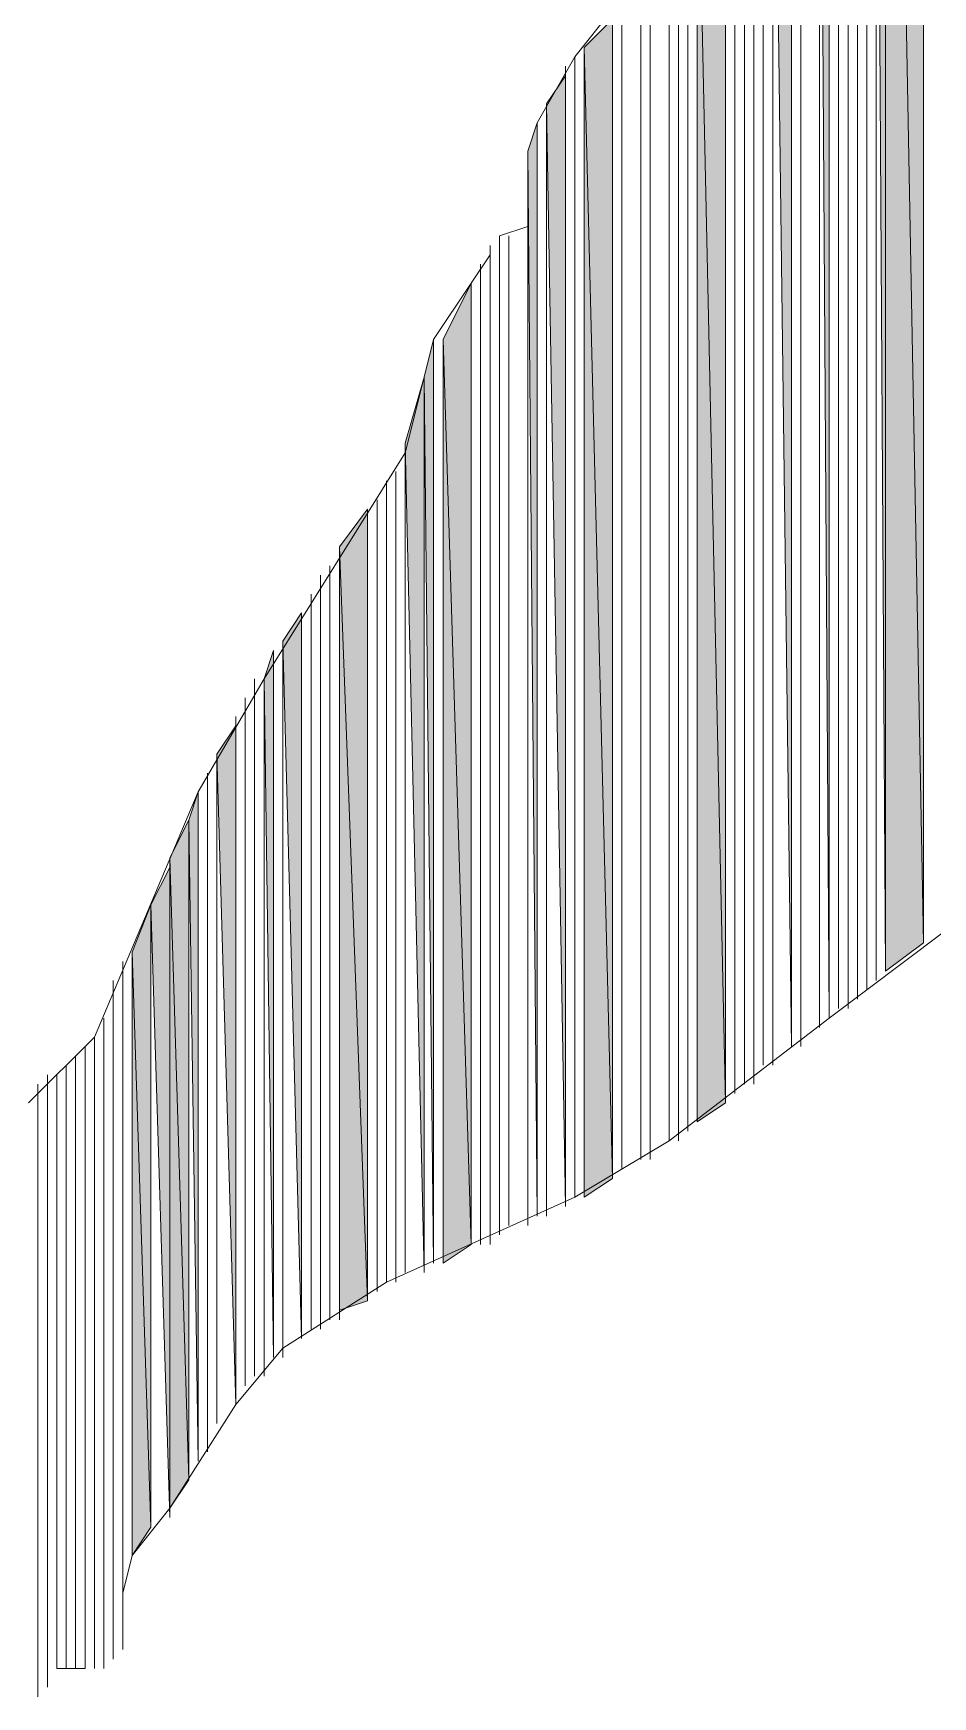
# Model space of a CAD drawing. Header units: millimetres. Extents: x -30643 to 86172, y -19411 to 63186.
# Drawn here: x 83057.5 to 83124.7, y -1868.7 to -1744.5 of the extents above; entities that cross this region are included whole.
import ezdxf

# ---------------------------------------------------------------- set-up
doc = ezdxf.new("R2010")
doc.units = ezdxf.units.MM

msp = doc.modelspace()

# ---------------------------------------------------------------- hatches: boundary and pattern name
h = msp.add_hatch(color=0)
h.dxf.hatch_style = 2
h.paths.add_polyline_path([(83124.03, -1812.36), (83124.03, -1659.66), (83121.21, -1660.36)])
h = msp.add_hatch(color=0)
h.dxf.hatch_style = 2
h.paths.add_polyline_path([(83121.21, -1814.47), (83124.03, -1812.36), (83121.21, -1660.36)])
h = msp.add_hatch(color=0)
h.dxf.hatch_style = 2
h.paths.add_polyline_path([(83121.21, -1814.47), (83121.21, -1696.96), (83120.51, -1699.77)])
h = msp.add_hatch(color=0)
h.dxf.hatch_style = 2
h.paths.add_polyline_path([(83116.99, -1817.99), (83116.99, -1703.29), (83116.28, -1705.4)])
h = msp.add_hatch(color=0)
h.dxf.hatch_style = 2
h.paths.add_polyline_path([(83114.17, -1820.1), (83114.17, -1708.21), (83112.77, -1711.03)])
h = msp.add_hatch(color=0)
h.dxf.hatch_style = 2
h.paths.add_polyline_path([(83109.25, -1824.32), (83109.25, -1722.99), (83107.14, -1726.51)])
h = msp.add_hatch(color=0)
h.dxf.hatch_style = 2
h.paths.add_polyline_path([(83107.14, -1825.73), (83109.25, -1824.32), (83107.14, -1726.51)])
h = msp.add_hatch(color=0)
h.dxf.hatch_style = 2
h.paths.add_polyline_path([(83100.8, -1829.95), (83100.8, -1743.4), (83098.69, -1745.51)])
h = msp.add_hatch(color=0)
h.dxf.hatch_style = 2
h.paths.add_polyline_path([(83098.69, -1831.36), (83100.8, -1829.95), (83098.69, -1745.51)])
h = msp.add_hatch(color=0)
h.dxf.hatch_style = 2
h.paths.add_polyline_path([(83097.29, -1832.06), (83097.29, -1747.62), (83095.88, -1749.73)])
h = msp.add_hatch(color=0)
h.dxf.hatch_style = 2
h.paths.add_polyline_path([(83095.17, -1832.77), (83095.17, -1751.14), (83094.47, -1753.25)])
h = msp.add_hatch(color=0)
h.dxf.hatch_style = 2
h.paths.add_polyline_path([(83094.47, -1833.47), (83094.47, -1753.25), (83094.47, -1758.88)])
h = msp.add_hatch(color=0)
h.dxf.hatch_style = 2
h.paths.add_polyline_path([(83090.25, -1834.88), (83090.25, -1763.1), (83088.14, -1767.32)])
h = msp.add_hatch(color=0)
h.dxf.hatch_style = 2
h.paths.add_polyline_path([(83087.43, -1836.28), (83087.43, -1767.32), (83086.73, -1770.14)])
h = msp.add_hatch(color=0)
h.dxf.hatch_style = 2
h.paths.add_polyline_path([(83088.14, -1836.28), (83090.25, -1834.88), (83088.14, -1767.32)])
h = msp.add_hatch(color=0)
h.dxf.hatch_style = 2
h.paths.add_polyline_path([(83086.73, -1836.99), (83086.73, -1770.14), (83085.32, -1775.06)])
h = msp.add_hatch(color=0)
h.dxf.hatch_style = 2
h.paths.add_polyline_path([(83082.51, -1839.1), (83082.51, -1779.99), (83080.4, -1782.8)])
h = msp.add_hatch(color=0)
h.dxf.hatch_style = 2
h.paths.add_polyline_path([(83080.4, -1839.8), (83082.51, -1839.1), (83080.4, -1782.8)])
h = msp.add_hatch(color=0)
h.dxf.hatch_style = 2
h.paths.add_polyline_path([(83077.58, -1841.91), (83077.58, -1787.73), (83076.18, -1789.84)])
h = msp.add_hatch(color=0)
h.dxf.hatch_style = 2
h.paths.add_polyline_path([(83075.47, -1843.32), (83075.47, -1790.54), (83074.77, -1792.66)])
h = msp.add_hatch(color=0)
h.dxf.hatch_style = 2
h.paths.add_polyline_path([(83072.66, -1846.84), (83072.66, -1796.17), (83071.25, -1798.29)])
h = msp.add_hatch(color=0)
h.dxf.hatch_style = 2
h.paths.add_polyline_path([(83069.84, -1851.06), (83069.84, -1801.1), (83069.14, -1803.21)])
h = msp.add_hatch(color=0)
h.dxf.hatch_style = 2
h.paths.add_polyline_path([(83069.14, -1852.47), (83069.14, -1803.21), (83067.73, -1806.03)])
h = msp.add_hatch(color=0)
h.dxf.hatch_style = 2
h.paths.add_polyline_path([(83067.73, -1855.28), (83067.73, -1806.73), (83066.32, -1809.54)])
h = msp.add_hatch(color=0)
h.dxf.hatch_style = 2
h.paths.add_polyline_path([(83067.73, -1854.58), (83069.14, -1852.47), (83067.73, -1806.03)])
h = msp.add_hatch(color=0)
h.dxf.hatch_style = 2
h.paths.add_polyline_path([(83066.32, -1855.99), (83066.32, -1809.54), (83064.92, -1813.06)])
h = msp.add_hatch(color=0)
h.dxf.hatch_style = 2
h.paths.add_polyline_path([(83064.92, -1858.1), (83066.32, -1855.99), (83064.92, -1813.06)])
h = msp.add_hatch(color=0)
h.dxf.hatch_style = 2
h.paths.add_polyline_path([(83064.21, -1860.91), (83064.21, -1858.8), (83064.21, -1815.17)])

# ---------------------------------------------------------------- linework, layer by layer
at = {"color": 0, "lineweight": 0}
for points in [[(83124.03, -1812.36), (83124.03, -1659.66), (83121.21, -1660.36)], [(83121.21, -1814.47), (83124.03, -1812.36), (83121.21, -1660.36)], [(83124.03, -1812.36), (83124.03, -1659.66)], [(83121.21, -1814.47), (83121.21, -1696.96), (83120.51, -1699.77)], [(83120.51, -1815.17), (83120.51, -1699.77)], [(83120.51, -1815.17), (83120.51, -1699.77)], [(83119.8, -1815.88), (83119.8, -1701.18)], [(83119.8, -1815.88), (83119.8, -1701.18)], [(83120.51, -1815.17), (83120.51, -1700.47)], [(83120.51, -1815.17), (83120.51, -1700.47)], [(83118.4, -1817.28), (83118.4, -1702.58)], [(83118.4, -1817.28), (83118.4, -1702.58)], [(83119.1, -1816.58), (83119.1, -1701.88)], [(83119.1, -1816.58), (83119.1, -1701.88)], [(83116.99, -1817.99), (83116.99, -1703.29), (83116.28, -1705.4)], [(83116.99, -1817.99), (83116.99, -1703.29)], [(83116.99, -1817.99), (83116.99, -1703.29)], [(83116.99, -1817.99), (83116.99, -1703.29)], [(83117.69, -1817.28), (83117.69, -1703.29)], [(83117.69, -1817.28), (83117.69, -1703.29)], [(83116.28, -1818.69), (83116.28, -1705.4)], [(83116.28, -1818.69), (83116.28, -1705.4)], [(83114.88, -1820.1), (83114.88, -1706.81)], [(83114.88, -1820.1), (83114.88, -1706.81)], [(83114.88, -1819.4), (83114.88, -1706.81)], [(83114.88, -1819.4), (83114.88, -1706.81)], [(83114.17, -1820.1), (83114.17, -1708.21), (83112.77, -1711.03)], [(83114.17, -1820.1), (83114.17, -1708.21)], [(83112.77, -1820.8), (83112.77, -1711.03)], [(83112.77, -1820.8), (83112.77, -1717.36)], [(83112.77, -1820.8), (83112.77, -1717.36)], [(83112.77, -1820.8), (83112.77, -1717.36)], [(83112.06, -1821.51), (83112.06, -1718.07)], [(83112.06, -1821.51), (83112.06, -1718.07)], [(83112.77, -1821.51), (83112.77, -1718.07)], [(83112.77, -1821.51), (83112.77, -1718.07)], [(83110.66, -1822.91), (83110.66, -1719.47)], [(83110.66, -1822.91), (83110.66, -1719.47)], [(83111.36, -1822.91), (83111.36, -1719.47)], [(83111.36, -1822.91), (83111.36, -1719.47)], [(83109.95, -1822.91), (83109.95, -1720.88)], [(83109.95, -1822.91), (83109.95, -1720.88)], [(83109.95, -1823.62), (83109.95, -1721.58)], [(83109.95, -1823.62), (83109.95, -1721.58)], [(83109.25, -1824.32), (83109.25, -1722.99), (83107.14, -1726.51)], [(83109.25, -1824.32), (83109.25, -1722.99)], [(83106.43, -1825.73), (83106.43, -1727.21)], [(83106.43, -1825.73), (83106.43, -1727.21)], [(83107.14, -1825.73), (83107.14, -1726.51)], [(83107.14, -1825.73), (83107.14, -1726.51)], [(83107.14, -1825.73), (83107.14, -1726.51)], [(83107.14, -1825.73), (83107.14, -1726.51)], [(83107.14, -1825.73), (83107.14, -1726.51)], [(83107.14, -1825.73), (83109.25, -1824.32), (83107.14, -1726.51)], [(83106.43, -1826.43), (83106.43, -1727.92)], [(83106.43, -1826.43), (83106.43, -1737.07)], [(83106.43, -1826.43), (83106.43, -1737.07)], [(83106.43, -1826.43), (83106.43, -1737.07)], [(83105.03, -1827.14), (83105.03, -1738.47)], [(83105.03, -1827.14), (83105.03, -1738.47)], [(83105.03, -1827.14), (83105.03, -1738.47)], [(83105.03, -1827.14), (83105.03, -1738.47)], [(83105.73, -1827.14), (83105.73, -1737.77)], [(83105.73, -1827.14), (83105.73, -1737.77)], [(83103.62, -1828.54), (83103.62, -1739.88)], [(83103.62, -1828.54), (83103.62, -1739.88)], [(83103.62, -1828.54), (83103.62, -1739.88)], [(83103.62, -1828.54), (83103.62, -1739.88)], [(83103.62, -1827.84), (83103.62, -1739.88)], [(83103.62, -1827.84), (83103.62, -1739.88)], [(83103.62, -1827.84), (83103.62, -1739.88)], [(83103.62, -1827.84), (83103.62, -1739.88)], [(83102.92, -1828.54), (83102.92, -1740.58)], [(83102.92, -1828.54), (83102.92, -1740.58)], [(83101.51, -1829.25), (83101.51, -1741.99)], [(83101.51, -1829.25), (83101.51, -1741.99)], [(83100.8, -1829.95), (83100.8, -1743.4), (83098.69, -1745.51)], [(83100.8, -1829.95), (83100.8, -1742.69)], [(83100.8, -1829.95), (83100.8, -1742.69)], [(83100.8, -1829.95), (83100.8, -1743.4)], [(83097.99, -1831.36), (83097.99, -1746.21)], [(83097.99, -1831.36), (83097.99, -1746.21)], [(83097.99, -1831.36), (83097.99, -1746.21)], [(83097.99, -1831.36), (83097.99, -1746.21)], [(83097.99, -1831.36), (83097.99, -1746.21)], [(83097.99, -1831.36), (83097.99, -1746.21)], [(83098.69, -1831.36), (83098.69, -1745.51)], [(83098.69, -1831.36), (83100.8, -1829.95), (83098.69, -1745.51)], [(83097.29, -1832.06), (83097.29, -1746.92)], [(83097.29, -1832.06), (83097.29, -1746.92)], [(83097.29, -1832.06), (83097.29, -1747.62), (83095.88, -1749.73)], [(83097.29, -1832.06), (83097.29, -1747.62)], [(83095.88, -1832.77), (83095.88, -1749.73)], [(83095.88, -1832.77), (83095.88, -1749.73)], [(83095.88, -1832.77), (83095.88, -1749.73)], [(83095.88, -1832.77), (83095.88, -1749.73)], [(83095.17, -1832.77), (83095.17, -1751.14), (83094.47, -1753.25)], [(83095.17, -1832.77), (83095.17, -1751.14)], [(83095.17, -1832.77), (83095.17, -1751.14)], [(83095.17, -1832.77), (83095.17, -1751.14)], [(83095.17, -1832.77), (83095.17, -1751.14)], [(83095.17, -1832.77), (83095.17, -1751.14)], [(83095.88, -1832.77), (83095.88, -1750.44)], [(83095.88, -1832.77), (83095.88, -1750.44)], [(83094.47, -1833.47), (83094.47, -1753.25), (83094.47, -1758.88)], [(83094.47, -1833.47), (83094.47, -1753.25)], [(83092.36, -1834.17), (83092.36, -1759.58)], [(83092.36, -1834.17), (83092.36, -1759.58)], [(83093.06, -1833.47), (83093.06, -1759.58)], [(83093.06, -1833.47), (83093.06, -1759.58)], [(83094.47, -1833.47), (83094.47, -1758.88)], [(83094.47, -1833.47), (83094.47, -1758.88)], [(83091.66, -1834.17), (83091.66, -1760.29)], [(83091.66, -1834.17), (83091.66, -1760.29)], [(83091.66, -1834.17), (83091.66, -1760.99)], [(83091.66, -1834.17), (83091.66, -1760.99)], [(83091.66, -1834.17), (83091.66, -1760.99)], [(83091.66, -1834.17), (83091.66, -1760.99)], [(83091.66, -1834.17), (83091.66, -1760.99)], [(83091.66, -1834.17), (83091.66, -1760.99)], [(83090.95, -1834.88), (83090.95, -1761.69)], [(83090.95, -1834.88), (83090.95, -1761.69)], [(83091.66, -1834.88), (83091.66, -1761.69)], [(83091.66, -1834.88), (83091.66, -1761.69)], [(83090.25, -1834.88), (83090.25, -1763.1), (83088.14, -1767.32)], [(83090.25, -1834.88), (83090.25, -1763.1)], [(83087.43, -1836.28), (83087.43, -1767.32), (83086.73, -1770.14)], [(83087.43, -1836.28), (83087.43, -1767.32)], [(83088.14, -1836.28), (83088.14, -1767.32)], [(83088.14, -1836.28), (83090.25, -1834.88), (83088.14, -1767.32)], [(83086.73, -1836.99), (83086.73, -1770.14), (83085.32, -1775.06)], [(83086.73, -1836.99), (83086.73, -1770.14)], [(83085.32, -1836.99), (83085.32, -1775.06)], [(83085.32, -1836.99), (83085.32, -1775.06)], [(83085.32, -1836.99), (83085.32, -1775.77)], [(83085.32, -1836.99), (83085.32, -1775.77)], [(83084.62, -1837.69), (83084.62, -1777.18)], [(83084.62, -1837.69), (83084.62, -1777.18)], [(83083.92, -1837.69), (83083.92, -1777.88)], [(83083.92, -1837.69), (83083.92, -1777.88)], [(83083.21, -1838.4), (83083.21, -1779.29)], [(83083.21, -1838.4), (83083.21, -1779.29)], [(83082.51, -1839.1), (83082.51, -1779.99), (83080.4, -1782.8)], [(83082.51, -1839.1), (83082.51, -1779.99)], [(83080.4, -1839.8), (83080.4, -1782.8)], [(83080.4, -1839.8), (83082.51, -1839.1), (83080.4, -1782.8)], [(83079.69, -1840.51), (83079.69, -1784.21)], [(83079.69, -1840.51), (83079.69, -1784.21)], [(83080.4, -1840.51), (83080.4, -1783.51)], [(83080.4, -1840.51), (83080.4, -1783.51)], [(83078.99, -1841.21), (83078.99, -1784.92)], [(83078.99, -1841.21), (83078.99, -1784.92)], [(83078.99, -1841.21), (83078.99, -1785.62)], [(83078.99, -1841.21), (83078.99, -1785.62)], [(83078.29, -1841.21), (83078.29, -1786.32)], [(83078.29, -1841.21), (83078.29, -1786.32)], [(83077.58, -1841.91), (83077.58, -1787.73), (83076.18, -1789.84)], [(83077.58, -1841.91), (83077.58, -1787.73)], [(83077.58, -1841.91), (83077.58, -1787.73)], [(83077.58, -1841.91), (83077.58, -1787.73)], [(83075.47, -1843.32), (83075.47, -1790.54), (83074.77, -1792.66)], [(83075.47, -1843.32), (83075.47, -1790.54)], [(83076.18, -1843.32), (83076.18, -1789.84)], [(83076.18, -1843.32), (83076.18, -1789.84)], [(83076.18, -1842.62), (83076.18, -1789.84)], [(83076.18, -1842.62), (83076.18, -1789.84)], [(83074.06, -1844.73), (83074.06, -1792.66)], [(83074.06, -1844.73), (83074.06, -1792.66)], [(83074.77, -1844.73), (83074.77, -1792.66)], [(83074.77, -1844.73), (83074.77, -1792.66)], [(83073.36, -1845.43), (83073.36, -1794.06)], [(83073.36, -1845.43), (83073.36, -1794.06)], [(83072.66, -1846.84), (83072.66, -1795.47)], [(83072.66, -1846.84), (83072.66, -1795.47)], [(83072.66, -1846.84), (83072.66, -1795.47)], [(83072.66, -1846.84), (83072.66, -1795.47)], [(83072.66, -1846.84), (83072.66, -1795.47)], [(83072.66, -1846.84), (83072.66, -1795.47)], [(83072.66, -1846.84), (83072.66, -1796.17), (83071.25, -1798.29)], [(83072.66, -1846.84), (83072.66, -1796.17)], [(83071.25, -1848.25), (83071.25, -1798.29)], [(83071.25, -1848.25), (83071.25, -1798.29)], [(83070.55, -1850.36), (83070.55, -1799.69)], [(83070.55, -1850.36), (83070.55, -1799.69)], [(83070.55, -1849.65), (83070.55, -1799.69)], [(83070.55, -1849.65), (83070.55, -1799.69)], [(83069.84, -1851.06), (83069.84, -1801.1), (83069.14, -1803.21)], [(83069.84, -1851.06), (83069.84, -1801.1)], [(83069.14, -1852.47), (83069.14, -1803.21), (83067.73, -1806.03)], [(83069.14, -1852.47), (83069.14, -1803.21)], [(83067.73, -1855.28), (83067.73, -1806.73), (83066.32, -1809.54)], [(83067.73, -1854.58), (83067.73, -1806.03)], [(83067.73, -1854.58), (83069.14, -1852.47), (83067.73, -1806.03)], [(83067.73, -1855.28), (83067.73, -1806.73)], [(83067.73, -1855.28), (83067.73, -1806.73)], [(83067.73, -1855.28), (83067.73, -1806.73)], [(83066.32, -1855.99), (83066.32, -1809.54), (83064.92, -1813.06)], [(83066.32, -1855.99), (83066.32, -1809.54)], [(83064.92, -1858.1), (83064.92, -1813.06)], [(83064.92, -1858.1), (83064.92, -1813.06)], [(83064.92, -1858.1), (83064.92, -1813.06)], [(83064.92, -1858.1), (83066.32, -1855.99), (83064.92, -1813.06)], [(83064.21, -1858.8), (83064.21, -1813.77)], [(83064.21, -1858.8), (83064.21, -1813.77)], [(83063.51, -1865.84), (83063.51, -1815.17)], [(83063.51, -1865.84), (83063.51, -1815.17)], [(83064.21, -1865.13), (83064.21, -1815.17)], [(83064.21, -1860.91), (83064.21, -1858.8), (83064.21, -1815.17)], [(83063.51, -1865.84), (83063.51, -1816.58)], [(83063.51, -1865.84), (83063.51, -1816.58)], [(83062.81, -1866.54), (83062.81, -1817.99)], [(83062.81, -1866.54), (83062.81, -1817.99)], [(83062.1, -1866.54), (83062.1, -1819.4)], [(83062.1, -1866.54), (83062.1, -1819.4)], [(83061.4, -1866.54), (83061.4, -1820.1)], [(83061.4, -1866.54), (83061.4, -1820.1)], [(83061.4, -1866.54), (83061.4, -1820.1)], [(83061.4, -1866.54), (83061.4, -1820.1)], [(83061.4, -1866.54), (83061.4, -1820.1)], [(83061.4, -1866.54), (83061.4, -1820.1)], [(83059.99, -1866.54), (83059.99, -1821.51)], [(83059.99, -1866.54), (83059.99, -1821.51)], [(83060.69, -1866.54), (83060.69, -1820.8)], [(83060.69, -1866.54), (83060.69, -1820.8)], [(83060.69, -1866.54), (83060.69, -1820.8)], [(83060.69, -1866.54), (83060.69, -1820.8)], [(83060.69, -1866.54), (83060.69, -1820.8)], [(83060.69, -1866.54), (83060.69, -1820.8)], [(83057.88, -1868.65), (83057.88, -1822.91)], [(83057.88, -1868.65), (83057.88, -1822.91)], [(83058.58, -1867.25), (83058.58, -1822.21)], [(83058.58, -1867.25), (83058.58, -1822.21)], [(83058.58, -1867.95), (83058.58, -1822.91)], [(83058.58, -1867.95), (83058.58, -1822.91)], [(83058.58, -1867.95), (83058.58, -1822.91)], [(83058.58, -1867.95), (83058.58, -1822.91)], [(83059.29, -1866.54), (83059.29, -1822.21)], [(83059.29, -1866.54), (83059.29, -1822.21)], [(83059.29, -1866.54), (83059.29, -1822.21)], [(83059.29, -1866.54), (83059.29, -1822.21)], [(83064.21, -1865.13), (83064.21, -1860.91)]]:
    msp.add_lwpolyline(points, close=True, dxfattribs=at)
for points in [[(83097.99, -1746.21), (83100.8, -1742.69)], [(83095.17, -1751.14), (83097.99, -1746.21)], [(83094.47, -1753.25), (83095.17, -1751.14)], [(83094.47, -1758.88), (83094.47, -1753.25)], [(83092.36, -1759.58), (83094.47, -1758.88)], [(83090.25, -1763.1), (83091.66, -1760.99)], [(83087.43, -1767.32), (83090.25, -1763.1)], [(83086.73, -1770.14), (83087.43, -1767.32)], [(83085.32, -1775.77), (83086.73, -1770.14)], [(83074.77, -1792.66), (83085.32, -1775.77)], [(83069.84, -1801.1), (83074.77, -1792.66)], [(83062.1, -1819.4), (83069.84, -1801.1)], [(83116.99, -1817.99), (83128.25, -1809.54)], [(83105.03, -1827.14), (83116.99, -1817.99)], [(83057.18, -1824.32), (83062.1, -1819.4)], [(83097.99, -1831.36), (83105.03, -1827.14)], [(83083.92, -1837.69), (83097.99, -1831.36)], [(83076.18, -1842.62), (83083.92, -1837.69)], [(83072.66, -1846.84), (83076.18, -1842.62)], [(83067.73, -1854.58), (83072.66, -1846.84)], [(83064.92, -1858.1), (83067.73, -1854.58)], [(83064.21, -1860.91), (83064.92, -1858.1)], [(83064.21, -1865.13), (83064.21, -1860.91)], [(83059.29, -1866.54), (83061.4, -1866.54)]]:
    msp.add_lwpolyline(points, dxfattribs=at)

doc.saveas('drawing.dxf')
